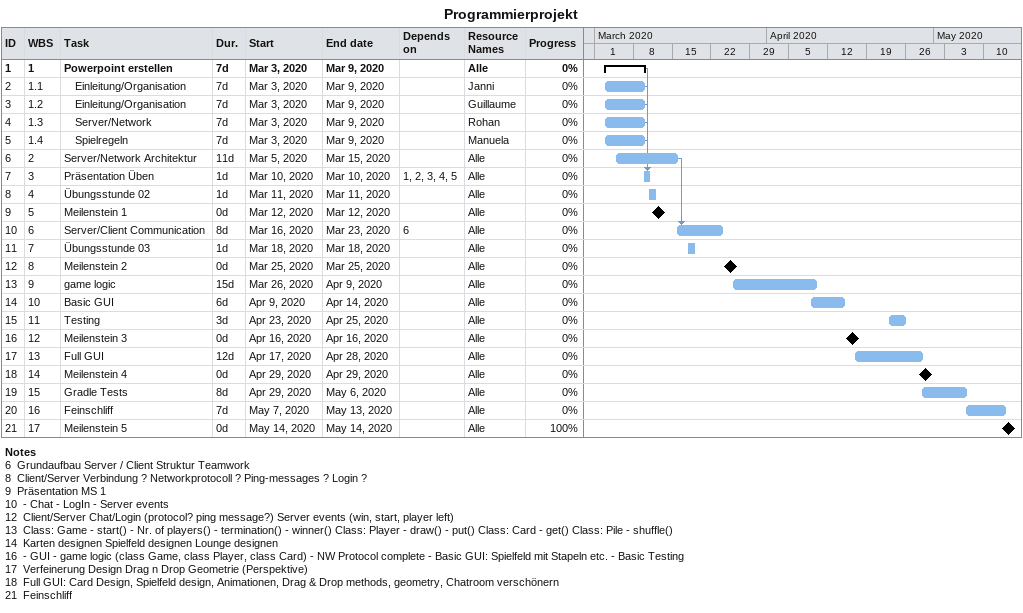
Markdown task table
Programmierprojekt

| ID | WBS | Task | Duration | Start | Finish | Predecessors | Resources | % complete |
|---|---|---|---|---|---|---|---|---|
| 1 | 1 | **Powerpoint erstellen** | 7d | 2020-03-03 | 2020-03-09 |  | Alle | 0 |
| 2 | 1.1 | Einleitung/Organisation | 7d | 2020-03-03 | 2020-03-09 |  | Janni | 0 |
| 3 | 1.2 | Einleitung/Organisation | 7d | 2020-03-03 | 2020-03-09 |  | Guillaume | 0 |
| 4 | 1.3 | Server/Network | 7d | 2020-03-03 | 2020-03-09 |  | Rohan | 0 |
| 5 | 1.4 | Spielregeln | 7d | 2020-03-03 | 2020-03-09 |  | Manuela | 0 |
| 6 | 2 | Server/Network Architektur | 11d | 2020-03-05 | 2020-03-15 |  | Alle | 0 |
| 7 | 3 | Präsentation Üben | 1d | 2020-03-10 | 2020-03-10 | 1, 2, 3, 4, 5 | Alle | 0 |
| 8 | 4 | Übungsstunde 02 | 1d | 2020-03-11 | 2020-03-11 |  | Alle | 0 |
| 9 | 5 | Meilenstein 1 | 0d | 2020-03-12 | 2020-03-12 |  | Alle | 0 |
| 10 | 6 | Server/Client Communication | 8d | 2020-03-16 | 2020-03-23 | 6 | Alle | 0 |
| 11 | 7 | Übungsstunde 03 | 1d | 2020-03-18 | 2020-03-18 |  | Alle | 0 |
| 12 | 8 | Meilenstein 2 | 0d | 2020-03-25 | 2020-03-25 |  | Alle | 0 |
| 13 | 9 | game logic | 15d | 2020-03-26 | 2020-04-09 |  | Alle | 0 |
| 14 | 10 | Basic GUI | 6d | 2020-04-09 | 2020-04-14 |  | Alle | 0 |
| 15 | 11 | Testing | 3d | 2020-04-23 | 2020-04-25 |  | Alle | 0 |
| 16 | 12 | Meilenstein 3 | 0d | 2020-04-16 | 2020-04-16 |  | Alle | 0 |
| 17 | 13 | Full GUI | 12d | 2020-04-17 | 2020-04-28 |  | Alle | 0 |
| 18 | 14 | Meilenstein 4 | 0d | 2020-04-29 | 2020-04-29 |  | Alle | 0 |
| 19 | 15 | Gradle Tests | 8d | 2020-04-29 | 2020-05-06 |  | Alle | 0 |
| 20 | 16 | Feinschliff | 7d | 2020-05-07 | 2020-05-13 |  | Alle | 0 |
| 21 | 17 | Meilenstein 5 | 0d | 2020-05-14 | 2020-05-14 |  | Alle | 100 |

Notes
- 6: Grundaufbau Server / Client Struktur Teamwork
- 8: Client/Server Verbindung ? Networkprotocoll ? Ping-messages ? Login ?
- 9: Präsentation MS 1
- 10: - Chat - LogIn - Server events
- 12: Client/Server Chat/Login (protocol? ping message?) Server events (win, start, player left)
- 13: Class: Game - start() - Nr. of players() - termination() - winner() Class: Player - draw() - put() Class: Card - get() Class: Pile - shuffle()
- 14: Karten designen Spielfeld designen Lounge designen
- 16: - GUI - game logic (class Game, class Player, class Card) - NW Protocol complete - Basic GUI: Spielfeld mit Stapeln etc. - Basic Testing
- 17: Verfeinerung Design Drag n Drop Geometrie (Perspektive)
- 18: Full GUI: Card Design, Spielfeld design, Animationen, Drag & Drop methods, geometry, Chatroom verschönern
- 21: Feinschliff
